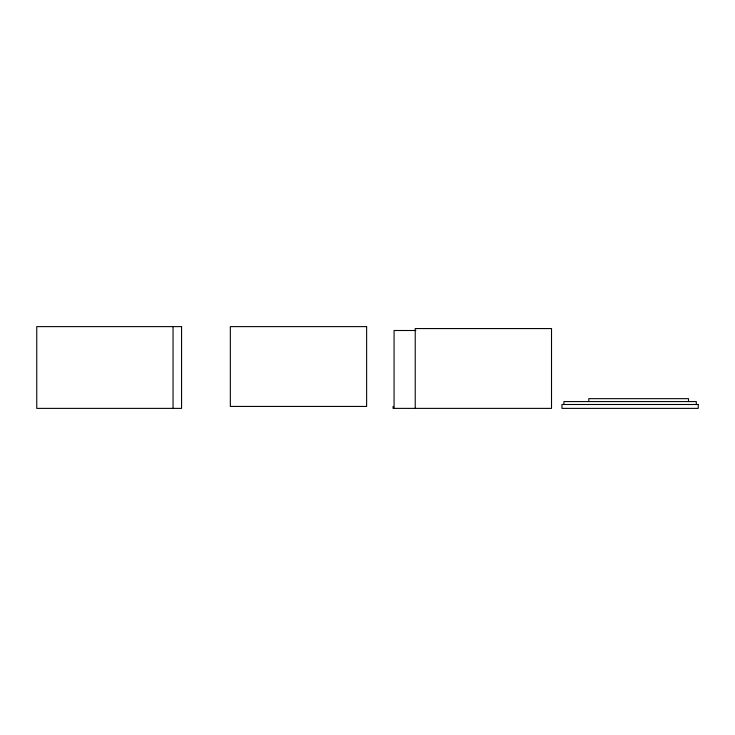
<?xml version="1.0" encoding="UTF-8"?>
<svg xmlns="http://www.w3.org/2000/svg" width="735" height="735" viewBox="0 0 735 735"><rect width="100%" height="100%" fill="white"/><g stroke="black" fill="none" stroke-linecap="round" stroke-linejoin="round"><path stroke-width="1.1" d="M415.835 330.502L394.07 330.502L394.07 408.384M696.302 404.498L696.302 401.576L563.901 401.576L563.901 404.498M688.511 401.576L688.511 398.655L588.799 398.655L588.799 401.576M415.22 408.384L415.22 328.563L551.516 328.563L551.516 408.384L393.069 408.384L393.069 406.437M173.047 326.616L173.047 408.384M181.563 326.616L36.75 326.616L36.75 408.384L181.563 408.384L181.563 326.616M366.627 326.616L230.331 326.616L230.331 406.437L366.627 406.437L366.627 326.616M698.25 404.498L561.953 404.498L561.953 408.384L698.25 408.384L698.25 404.498"/></g></svg>
